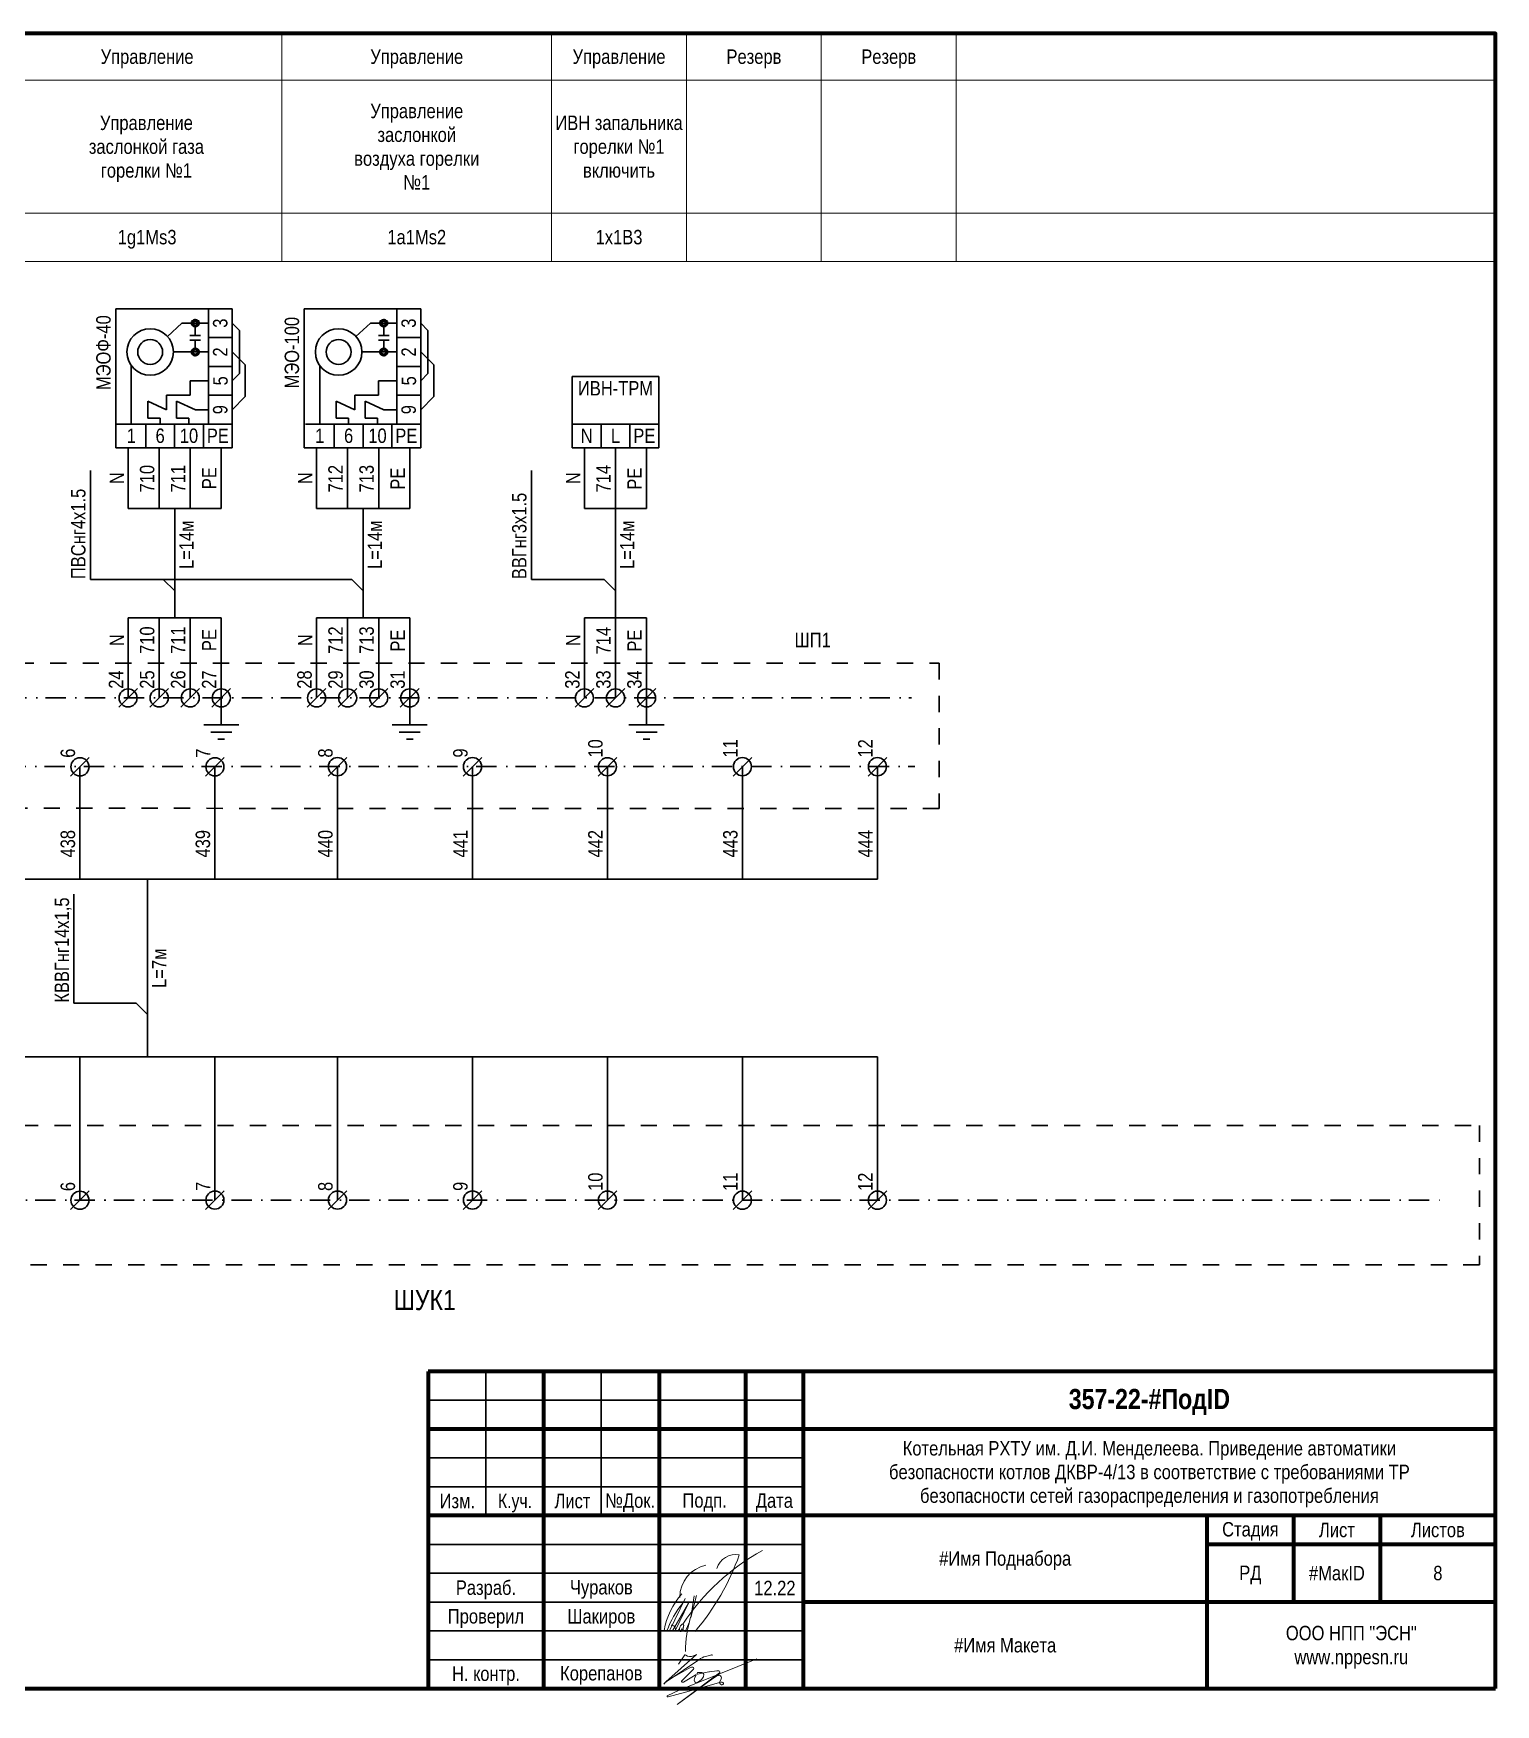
# Model space of a CAD drawing. Header units: millimetres. Extents: x -6000 to 26000, y -6000 to 26000.
# Drawn here: x 161.6 to 415, y -3500.9 to -3211.1 of the extents above; entities that cross this region are included whole.
import ezdxf

# ---------------------------------------------------------------- set-up
doc = ezdxf.new("R2010")
doc.units = ezdxf.units.MM
doc.header["$MEASUREMENT"] = 0
doc.linetypes.add('Штриховая', pattern=[5.644444, 2.822222, -2.822222])
doc.linetypes.add('Штрихпунктирная', pattern=[6.702778, 3.527778, -1.763889, 0, -1.411111])
for name, color, linetype, lineweight in [('0_Ном._пера__1', 7, 'Continuous', 15), ('0_Ном._пера__21', 7, 'Continuous', 30), ('0_Ном._пера__246', 7, 'Continuous', 100), ('2D - Общий_Ном._пера__1', 7, 'Continuous', 15), ('2D - Общий_Ном._пера__21', 7, 'Continuous', 30), ('2D - Общий_Ном._пера__41', 7, 'Continuous', 60), ('Аннотация - Текст_Ном._пера__1', 7, 'Continuous', 15)]:
    doc.layers.add(name, color=color, linetype=linetype, lineweight=lineweight)
doc.layers.add('0_Ном._пера__9', color=7, linetype='Continuous', lineweight=15, true_color=0x3dad99)
doc.styles.add('СГЕНЕРИР_СТИЛЬ_1', font='')
doc.styles.add('СГЕНЕРИР_СТИЛЬ_4', font='')
doc.styles.get('СГЕНЕРИР_СТИЛЬ_1').set_extended_font_data('Arial Narrow')
doc.styles.get('СГЕНЕРИР_СТИЛЬ_4').set_extended_font_data('Arial Narrow', bold=True)

msp = doc.modelspace()

# ---------------------------------------------------------------- linework, layer by layer
at = {"layer": '0_Ном._пера__21', "color": 7, "linetype": 'Continuous', "lineweight": 30}
for p, q in [((415, -3443.14), (230, -3443.14)), ((230, -3443.14), (230, -3498.14)), ((240, -3443.14), (240, -3468.14)), ((250, -3443.14), (250, -3498.14)), ((260, -3443.14), (260, -3468.14)), ((270, -3443.14), (270, -3498.14)), ((285, -3443.14), (285, -3498.14)), ((295, -3443.14), (295, -3498.14)), ((230, -3448.14), (295, -3448.14)), ((415, -3453.14), (230, -3453.14)), ((230, -3458.14), (295, -3458.14)), ((295, -3463.14), (230, -3463.14)), ((415, -3468.14), (230, -3468.14)), ((365, -3498.14), (365, -3468.14)), ((380, -3468.14), (380, -3483.14)), ((395, -3468.14), (395, -3483.14)), ((295, -3473.14), (230, -3473.14)), ((415, -3473.14), (365, -3473.14)), ((295, -3478.14), (230, -3478.14)), ((295, -3483.14), (230, -3483.14)), ((415, -3483.14), (295, -3483.14)), ((295, -3488.14), (230, -3488.14)), ((295, -3493.14), (230, -3493.14))]:
    msp.add_line(p, q, dxfattribs=at)
at = {"layer": '0_Ном._пера__246', "color": 7, "linetype": 'Continuous', "lineweight": 100}
for p, q in [((415, -3443.14), (230, -3443.14)), ((230, -3443.14), (230, -3498.14)), ((250, -3443.14), (250, -3498.14)), ((270, -3443.14), (270, -3498.14)), ((285, -3443.14), (285, -3498.14)), ((295, -3443.14), (295, -3498.14)), ((415, -3453.14), (230, -3453.14)), ((415, -3468.14), (230, -3468.14)), ((365, -3498.14), (365, -3468.14)), ((380, -3468.14), (380, -3483.14)), ((395, -3468.14), (395, -3483.14)), ((415, -3473.14), (365, -3473.14)), ((415, -3483.14), (295, -3483.14))]:
    msp.add_line(p, q, dxfattribs=at)
at = {"layer": '0_Ном._пера__246', "color": 7, "linetype": 'Continuous', "lineweight": 100, "flags": 128}
msp.add_lwpolyline([(415, -3498.14), (415, -3211.14), (20, -3211.14), (20, -3498.14)], close=True, dxfattribs=at)
at = {"layer": '0_Ном._пера__9', "color": 135, "linetype": 'Continuous', "lineweight": 15, "true_color": 0x3dad99}
for p, q in [((274.54, -3482.49), (271.86, -3488.03)), ((275.49, -3485.78), (276.47, -3482.02)), ((275.49, -3485.78), (276.07, -3482.04)), ((272.35, -3488.13), (275.1, -3483.34)), ((275.1, -3483.34), (272.84, -3488.03)), ((273.33, -3488.13), (273.51, -3487.81)), ((274.27, -3487.2), (274.13, -3488.24)), ((274.53, -3488.29), (275.27, -3486.55))]:
    msp.add_line(p, q, dxfattribs=at)
at = {"layer": '0_Ном._пера__9', "color": 135, "linetype": 'Continuous', "lineweight": 15, "true_color": 0x3dad99, "flags": 128}
for points in [[(273.37, -3493.9), (274.48, -3492.27, -0.414214), (274.51, -3492.26), (274.64, -3492.35, 0.267949), (275.98, -3492.45), (276.48, -3492.21, -0.775573), (276.51, -3492.24), (271.17, -3496.99), (270.81, -3497.34), (270.95, -3497.19, 0.030067), (271.39, -3496.82), (276.91, -3493.13, -0.091908), (278.11, -3492.55), (279.12, -3492.28, -0.933541), (279.19, -3492.4)], [(271.87, -3496.51), (275.11, -3494.67, -0.08719), (275.64, -3494.44), (275.75, -3494.41, -0.702393), (275.98, -3494.75), (273.94, -3496.78, 0.136086), (273.9, -3496.88, 0.443716), (274.02, -3497.02), (274.18, -3497.02, 0.161222), (274.25, -3497), (276.29, -3495.8, -0.026522), (276.38, -3495.73, -0.768791), (276.46, -3495.81), (276.23, -3496.24, 0.105043), (276.11, -3496.66, 0.43472), (276.54, -3497.12, 0.16132), (276.66, -3497.08), (277.28, -3496.62, 0.102211), (277.56, -3496.3), (277.58, -3496.26, -0.023478), (277.62, -3496.2, 0.197304), (277.75, -3495.65, 0.161257), (277.69, -3495.54, 0.094433), (277.46, -3495.38), (277.44, -3495.37, 0.083774), (277.2, -3495.32, 0.05387), (276.8, -3495.34, 0.985858), (276.69, -3495.66), (278.65, -3495.22, -0.027151), (278.73, -3495.21), (280.02, -3495.06, -0.046388), (280.15, -3495.06), (280.38, -3495.08, -0.65616), (280.5, -3495.43), (273.14, -3500.91), (279.32, -3496.41), (280.16, -3495.85), (280.27, -3495.84, -0.038414), (280.38, -3495.83), (280.48, -3495.83), (280.5, -3495.83, -0.402341), (280.8, -3496.44, 0.020676), (280.78, -3496.5), (280.55, -3496.88, 0.467701), (280.83, -3497.48, 0.131652), (281.07, -3497.4, 0.726247), (280.97, -3497.02), (280.88, -3497.01, 0.115506), (280.74, -3497.02), (274.6, -3498.74), (271.6, -3499.56), (271.48, -3499.56, -0.747293), (271.44, -3499.4), (273.5, -3498.42), (286.93, -3492.95)]]:
    msp.add_lwpolyline(points, format="xyb", dxfattribs=at)
at = {"layer": '0_Ном._пера__9', "color": 135, "linetype": 'Continuous', "lineweight": 15, "true_color": 0x3dad99}
for centre, radius, start, end in [((306.41, -3507.97), 38.51, 118.6981, 146.8966), ((279.27, -3482.28), 5.66, 101.6434, 180.3746), ((243.78, -3460.64), 42.61, 319.6537, 340.3805), ((283.34, -3478.42), 3.52, 80.6082, 161.7985), ((283.79, -3490.38), 13.12, 138.6736, 169.7126), ((286.05, -3493.38), 15.59, 139.9163, 160.3208), ((296.11, -3492.02), 21.55, 163.167, 179.0964), ((272.19, -3487.83), 0.668, 353.3227, 96.6773), ((273.35, -3487.53), 0.661, 268.7016, 341.1724)]:
    msp.add_arc(centre, radius, start, end, dxfattribs=at)
msp.add_ellipse((273.9, -3487.6), major_axis=(0.248, 0.662), ratio=0.421875, dxfattribs=at)
at = {"layer": '2D - Общий_Ном._пера__1', "color": 7, "linetype": 'Continuous', "lineweight": 15}
for p, q in [((204.64, -3211.14), (204.64, -3250.68)), ((204.64, -3211.14), (204.64, -3250.68)), ((251.39, -3211.14), (251.39, -3250.68)), ((274.76, -3211.14), (274.76, -3250.68)), ((298.13, -3211.14), (298.13, -3250.68)), ((321.51, -3211.14), (321.51, -3250.68)), ((20, -3219.26), (415, -3219.26)), ((20, -3242.32), (415, -3242.32)), ((20, -3250.68), (415, -3250.68))]:
    msp.add_line(p, q, dxfattribs=at)
at = {"layer": '2D - Общий_Ном._пера__21', "color": 7, "linetype": 'Continuous', "lineweight": 30}
for p, q in [((196.03, -3258.88), (175.83, -3258.88)), ((175.83, -3258.88), (175.83, -3282.99)), ((191.92, -3278.88), (191.92, -3258.88)), ((196.03, -3282.99), (196.03, -3258.88)), ((228.7, -3258.88), (208.49, -3258.88)), ((208.49, -3258.88), (208.49, -3282.99)), ((224.58, -3278.88), (224.58, -3258.88)), ((228.7, -3282.99), (228.7, -3258.88)), ((187.31, -3261.38), (184.78, -3263.67)), ((191.92, -3261.38), (187.31, -3261.38)), ((189.61, -3263.52), (189.61, -3262.01)), ((196.03, -3261.38), (197.28, -3262.63)), ((197.28, -3270.13), (197.28, -3262.63)), ((219.97, -3261.38), (217.45, -3263.67)), ((224.58, -3261.38), (219.97, -3261.38)), ((222.28, -3263.52), (222.28, -3262.01)), ((228.7, -3261.38), (229.95, -3262.63)), ((229.95, -3270.13), (229.95, -3262.63)), ((188.69, -3263.52), (190.53, -3263.52)), ((188.69, -3264.34), (190.53, -3264.34)), ((189.61, -3265.85), (189.61, -3264.34)), ((191.92, -3263.88), (196.03, -3263.88)), ((221.36, -3263.52), (223.2, -3263.52)), ((221.36, -3264.34), (223.2, -3264.34)), ((222.28, -3265.85), (222.28, -3264.34)), ((224.58, -3263.88), (228.7, -3263.88)), ((191.92, -3266.38), (185.83, -3266.38)), ((196.03, -3266.38), (198.29, -3268.63)), ((224.58, -3266.38), (218.49, -3266.38)), ((228.7, -3266.38), (230.95, -3268.63)), ((178.53, -3278.88), (178.53, -3268.75)), ((188.71, -3273.84), (188.71, -3271.38)), ((188.71, -3271.38), (191.92, -3271.38)), ((191.92, -3268.88), (196.03, -3268.88)), ((196.03, -3271.38), (197.28, -3270.13)), ((198.29, -3274.12), (198.29, -3268.63)), ((211.2, -3278.88), (211.2, -3268.75)), ((221.37, -3273.84), (221.37, -3271.38)), ((221.37, -3271.38), (224.58, -3271.38)), ((224.58, -3268.88), (228.7, -3268.88)), ((228.7, -3271.38), (229.95, -3270.13)), ((230.95, -3274.12), (230.95, -3268.63)), ((254.96, -3270.64), (269.96, -3270.64)), ((254.96, -3282.99), (254.96, -3270.64)), ((269.96, -3270.64), (269.96, -3282.99)), ((184.63, -3276.38), (184.63, -3273.84)), ((184.63, -3273.84), (188.71, -3273.84)), ((191.92, -3273.88), (196.03, -3273.88)), ((196.03, -3276.38), (198.29, -3274.12)), ((217.29, -3276.38), (217.29, -3273.84)), ((217.29, -3273.84), (221.37, -3273.84)), ((224.58, -3273.88), (228.7, -3273.88)), ((228.7, -3276.38), (230.95, -3274.12)), ((181.38, -3277.86), (181.38, -3274.89)), ((184.63, -3276.38), (181.38, -3274.89)), ((186.38, -3277.86), (186.38, -3274.89)), ((189.63, -3276.38), (186.38, -3274.89)), ((191.92, -3276.38), (189.63, -3276.38)), ((214.04, -3277.86), (214.04, -3274.89)), ((217.29, -3276.38), (214.04, -3274.89)), ((219.04, -3277.86), (219.04, -3274.89)), ((222.29, -3276.38), (219.04, -3274.89)), ((224.58, -3276.38), (222.29, -3276.38)), ((176.03, -3278.88), (196.03, -3278.88)), ((181.03, -3278.88), (181.03, -3282.99)), ((183.53, -3277.86), (181.38, -3277.86)), ((183.53, -3278.88), (183.53, -3277.86)), ((186.03, -3278.88), (186.03, -3282.99)), ((188.53, -3277.86), (186.38, -3277.86)), ((188.53, -3278.88), (188.53, -3277.86)), ((191.03, -3278.88), (191.03, -3282.99)), ((208.7, -3278.88), (228.7, -3278.88)), ((213.7, -3278.88), (213.7, -3282.99)), ((216.2, -3277.86), (214.04, -3277.86)), ((216.2, -3278.88), (216.2, -3277.86)), ((218.7, -3278.88), (218.7, -3282.99)), ((221.2, -3277.86), (219.04, -3277.86)), ((221.2, -3278.88), (221.2, -3277.86)), ((223.7, -3278.88), (223.7, -3282.99)), ((254.96, -3278.88), (269.96, -3278.88)), ((259.96, -3282.99), (259.96, -3278.88)), ((264.96, -3282.99), (264.96, -3278.88)), ((175.83, -3282.99), (196.03, -3282.99)), ((177.98, -3293.53), (177.98, -3282.99)), ((183.36, -3293.53), (183.36, -3282.99)), ((188.75, -3293.53), (188.75, -3282.99)), ((194.13, -3293.53), (194.13, -3282.99)), ((208.49, -3282.99), (228.7, -3282.99)), ((210.64, -3293.53), (210.64, -3282.99)), ((216.03, -3293.53), (216.03, -3282.99)), ((221.41, -3293.53), (221.41, -3282.99)), ((226.79, -3293.53), (226.79, -3282.99)), ((269.96, -3282.99), (254.96, -3282.99)), ((257.07, -3293.53), (257.07, -3282.99)), ((262.46, -3293.53), (262.46, -3282.99)), ((267.84, -3293.53), (267.84, -3282.99)), ((171.47, -3286.91), (171.47, -3305.85)), ((247.87, -3286.91), (247.87, -3305.85)), ((177.98, -3293.53), (194.13, -3293.53)), ((186.05, -3293.53), (186.05, -3312.5)), ((210.64, -3293.53), (226.79, -3293.53)), ((218.72, -3293.53), (218.72, -3312.5)), ((257.07, -3293.53), (267.84, -3293.53)), ((262.46, -3293.53), (262.46, -3312.5)), ((171.47, -3305.85), (216.74, -3305.85)), ((186.05, -3307.82), (184.08, -3305.85)), ((218.72, -3307.82), (216.74, -3305.85)), ((247.87, -3305.85), (260.48, -3305.85)), ((262.46, -3307.82), (260.48, -3305.85)), ((177.98, -3326.36), (177.98, -3312.5)), ((177.98, -3312.5), (194.13, -3312.5)), ((183.36, -3326.36), (183.36, -3312.5)), ((188.75, -3326.36), (188.75, -3312.5)), ((194.13, -3326.36), (194.13, -3312.5)), ((210.64, -3326.36), (210.64, -3312.5)), ((210.64, -3312.5), (226.79, -3312.5)), ((216.03, -3326.36), (216.03, -3312.5)), ((221.41, -3326.36), (221.41, -3312.5)), ((226.79, -3326.36), (226.79, -3312.5)), ((257.07, -3326.36), (257.07, -3312.5)), ((257.07, -3312.5), (267.84, -3312.5)), ((262.46, -3326.36), (262.46, -3312.5)), ((267.84, -3326.36), (267.84, -3312.5)), ((176.35, -3327.98), (179.59, -3324.75)), ((181.74, -3327.98), (184.97, -3324.75)), ((187.12, -3327.98), (190.35, -3324.75)), ((192.5, -3327.98), (195.74, -3324.75)), ((194.13, -3326.36), (194.13, -3331.05)), ((209.02, -3327.98), (212.25, -3324.75)), ((214.4, -3327.98), (217.63, -3324.75)), ((219.78, -3327.98), (223.02, -3324.75)), ((225.16, -3327.98), (228.4, -3324.75)), ((226.79, -3326.36), (226.79, -3331.05)), ((255.45, -3327.98), (258.68, -3324.75)), ((260.83, -3327.98), (264.06, -3324.75)), ((266.21, -3327.98), (269.45, -3324.75)), ((267.84, -3326.36), (267.84, -3331.05)), ((191.08, -3331.05), (197.18, -3331.05)), ((192.31, -3332.28), (195.94, -3332.28)), ((223.74, -3331.05), (229.84, -3331.05)), ((224.97, -3332.28), (228.61, -3332.28)), ((264.79, -3331.05), (270.89, -3331.05)), ((266.02, -3332.28), (269.66, -3332.28)), ((193.54, -3333.51), (194.71, -3333.51)), ((226.21, -3333.51), (227.38, -3333.51)), ((267.25, -3333.51), (268.42, -3333.51)), ((168, -3339.94), (171.24, -3336.7)), ((191.4, -3339.94), (194.63, -3336.7)), ((212.64, -3339.91), (215.88, -3336.67)), ((236.04, -3339.91), (239.27, -3336.67)), ((259.44, -3339.92), (262.67, -3336.69)), ((282.83, -3339.91), (286.07, -3336.67)), ((306.23, -3339.91), (309.47, -3336.67)), ((169.63, -3357.79), (169.63, -3338.31)), ((193.02, -3357.79), (193.02, -3338.31)), ((214.27, -3357.79), (214.27, -3338.28)), ((237.67, -3357.79), (237.67, -3338.28)), ((261.06, -3357.79), (261.06, -3338.3)), ((284.46, -3357.79), (284.46, -3338.28)), ((307.86, -3357.79), (307.86, -3338.3)), ((52.64, -3357.79), (307.86, -3357.79)), ((181.33, -3357.79), (181.33, -3388.6)), ((168.59, -3360.36), (168.59, -3379.29)), ((168.59, -3379.29), (179.35, -3379.29)), ((181.33, -3381.27), (179.35, -3379.29)), ((52.64, -3388.6), (307.86, -3388.6)), ((169.63, -3413.46), (169.63, -3388.6)), ((193.02, -3413.43), (193.02, -3388.6)), ((214.27, -3413.43), (214.27, -3388.6)), ((237.67, -3413.42), (237.67, -3388.6)), ((261.06, -3413.43), (261.06, -3388.6)), ((284.46, -3413.45), (284.46, -3388.6)), ((307.86, -3413.45), (307.86, -3388.6)), ((168, -3415.09), (171.24, -3411.85)), ((191.4, -3415.06), (194.63, -3411.83)), ((212.64, -3415.06), (215.88, -3411.83)), ((236.04, -3415.05), (239.27, -3411.81)), ((259.44, -3415.06), (262.67, -3411.83)), ((282.83, -3415.08), (286.07, -3411.84)), ((306.23, -3415.08), (309.47, -3411.84))]:
    msp.add_line(p, q, dxfattribs=at)
at = {"layer": '2D - Общий_Ном._пера__21', "color": 7, "linetype": 'Штриховая', "lineweight": 30}
for p, q in [((34.64, -3320.34), (318.57, -3320.34)), ((318.57, -3320.34), (318.57, -3345.51)), ((318.57, -3345.51), (34.58, -3345.5)), ((24.11, -3400.5), (412.23, -3400.5)), ((412.23, -3400.5), (412.23, -3424.64)), ((412.23, -3424.64), (24.11, -3424.64))]:
    msp.add_line(p, q, dxfattribs=at)
at = {"layer": '2D - Общий_Ном._пера__21', "color": 7, "linetype": 'Штрихпунктирная', "lineweight": 30}
for p, q in [((41.2, -3326.36), (313.76, -3326.36)), ((41.05, -3338.28), (314.32, -3338.28)), ((46.23, -3413.43), (406.5, -3413.43))]:
    msp.add_line(p, q, dxfattribs=at)
at = {"layer": '2D - Общий_Ном._пера__21', "color": 7, "linetype": 'Continuous', "lineweight": 30}
for centre, radius in [((181.8, -3266.38), 4.03), ((214.46, -3266.38), 4.03), ((181.8, -3266.38), 2.16), ((214.46, -3266.38), 2.16), ((177.98, -3326.36), 1.57), ((183.36, -3326.36), 1.57), ((188.75, -3326.36), 1.57), ((194.13, -3326.36), 1.57), ((210.64, -3326.36), 1.57), ((216.03, -3326.36), 1.57), ((221.41, -3326.36), 1.57), ((226.79, -3326.36), 1.57), ((257.07, -3326.36), 1.57), ((262.46, -3326.36), 1.57), ((267.84, -3326.36), 1.57), ((169.63, -3338.31), 1.57), ((193.02, -3338.31), 1.57), ((214.27, -3338.28), 1.57), ((237.67, -3338.28), 1.57), ((261.06, -3338.3), 1.57), ((284.46, -3338.28), 1.57), ((307.86, -3338.28), 1.57), ((169.63, -3413.46), 1.57), ((193.02, -3413.43), 1.57), ((214.27, -3413.43), 1.57), ((237.67, -3413.42), 1.57), ((261.06, -3413.43), 1.57), ((284.46, -3413.45), 1.57), ((307.86, -3413.45), 1.57)]:
    msp.add_circle(centre, radius, dxfattribs=at)
at = {"layer": '2D - Общий_Ном._пера__41', "color": 7, "linetype": 'Continuous', "lineweight": 60}
for centre in [(189.61, -3261.38), (222.28, -3261.38), (189.61, -3266.38), (222.28, -3266.38)]:
    msp.add_circle(centre, 0.523, dxfattribs=at)

# ---------------------------------------------------------------- texts
at = {"layer": '0_Ном._пера__1', "color": 7, "linetype": 'Continuous', "lineweight": 15, "attachment_point": 5}
for s, insert, char_height, style in [('\\A1;{\\pqc;\\fArial Narrow|b1|i0|c204|p34;357-22\\fArial Narrow|b1|i0|c204|p34;-\\fArial Narrow|b1|i0|c204|p34;#ПодID}', (355, -3448.43), 3.5, 'СГЕНЕРИР_СТИЛЬ_4'), ('\\A1;{\\pqc;\\fArial Narrow|b0|i0|c204|p34;Изм.}', (235.04, -3465.63), 2.5, 'СГЕНЕРИР_СТИЛЬ_1'), ('\\A1;{\\W0.950000x;\\pqc;\\fArial Narrow|b0|i0|c204|p34;К.уч.}', (245.04, -3465.97), 2.5, 'СГЕНЕРИР_СТИЛЬ_1'), ('\\A1;{\\pqc;\\fArial Narrow|b0|i0|c204|p34;Лист}', (255, -3465.63), 2.5, 'СГЕНЕРИР_СТИЛЬ_1'), ('\\A1;{\\pqc;\\fArial Narrow|b0|i0|c204|p34;№Док.}', (265, -3465.9), 2.5, 'СГЕНЕРИР_СТИЛЬ_1'), ('\\A1;{\\pqc;\\fArial Narrow|b0|i0|c204|p34; Подп.}', (277.5, -3465.87), 2.5, 'СГЕНЕРИР_СТИЛЬ_1'), ('\\A1;{\\pqc;\\fArial Narrow|b0|i0|c204|p34;Дата}', (290, -3465.9), 2.5, 'СГЕНЕРИР_СТИЛЬ_1'), ('\\A1;{\\pqc;\\fArial Narrow|b0|i0|c204|p34;Стадия}', (372.5, -3470.87), 2.5, 'СГЕНЕРИР_СТИЛЬ_1'), ('\\A1;{\\pqc;\\fArial Narrow|b0|i0|c204|p34;Лист}', (387.5, -3470.65), 2.5, 'СГЕНЕРИР_СТИЛЬ_1'), ('\\A1;{\\pqc;\\fArial Narrow|b0|i0|c204|p34;Листов}', (405, -3470.65), 2.5, 'СГЕНЕРИР_СТИЛЬ_1'), ('\\A1;{\\pqc;\\fArial Narrow|b0|i0|c204|p34;#Имя Поднабора}', (330, -3475.95), 2.5, 'СГЕНЕРИР_СТИЛЬ_1'), ('\\A1;{\\pqc;\\fArial Narrow|b0|i0|c204|p34;РД}', (372.5, -3478.42), 2.5, 'СГЕНЕРИР_СТИЛЬ_1'), ('\\A1;{\\pqc;\\fArial Narrow|b0|i0|c204|p34;#МакID}', (387.5, -3478.13), 2.5, 'СГЕНЕРИР_СТИЛЬ_1'), ('\\A1;{\\pqc;\\fArial Narrow|b0|i0|c204|p34;#Имя Макета}', (330, -3490.63), 2.5, 'СГЕНЕРИР_СТИЛЬ_1')]:
    msp.add_mtext(s, dxfattribs=dict(at, insert=insert, char_height=char_height, style=style))
at = {"layer": '0_Ном._пера__1', "color": 7, "linetype": 'Continuous', "lineweight": 15, "insert": (355, -3460.95), "char_height": 2.5, "width": 102.1134, "attachment_point": 5, "line_spacing_factor": 0.984993, "style": 'СГЕНЕРИР_СТИЛЬ_1'}
msp.add_mtext('\\A1;{\\pqc;\\fArial Narrow|b0|i0|c204|p34;Котельная РХТУ им. Д.И. Менделеева. Приведение автоматики безопасности котлов ДКВР-4/13 в соответствие с требованиями ТР безопасности сетей газораспределения и газопотребления}', dxfattribs=at)
at = {"layer": '0_Ном._пера__1', "color": 7, "linetype": 'Continuous', "lineweight": 15, "insert": (390, -3490.96), "char_height": 2.5, "attachment_point": 5, "line_spacing_factor": 0.996855, "style": 'СГЕНЕРИР_СТИЛЬ_1'}
msp.add_mtext('\\A1;{\\pqc;\\fArial Narrow|b0|i0|c204|p34;ООО НПП "ЭСН"\\P\\pqc;\\fArial Narrow|b0|i0|c204|p34;www.nppesn.ru}', dxfattribs=at)
at = {"layer": 'Аннотация - Текст_Ном._пера__1', "color": 7, "linetype": 'Continuous', "lineweight": 15, "attachment_point": 2, "style": 'СГЕНЕРИР_СТИЛЬ_1'}
for s, insert, char_height in [('\\A1;{\\pqc;\\fArial Narrow|b0|i0|c204|p34;Управление}', (181.27, -3213.92), 2.5), ('\\A1;{\\pqc;\\fArial Narrow|b0|i0|c204|p34;Управление}', (228.01, -3213.92), 2.5), ('\\A1;{\\pqc;\\fArial Narrow|b0|i0|c204|p34;Управление}', (263.07, -3213.92), 2.5), ('\\A1;{\\pqc;\\fArial Narrow|b0|i0|c204|p34;Резерв}', (286.45, -3213.92), 2.5), ('\\A1;{\\pqc;\\fArial Narrow|b0|i0|c204|p34;Резерв}', (309.82, -3213.92), 2.5), ('\\A1;{\\pqc;\\fArial Narrow|b0|i0|c204|p34;1g1Ms3}', (181.27, -3245.21), 2.5), ('\\A1;{\\pqc;\\fArial Narrow|b0|i0|c204|p34;1a1Ms2}', (228.01, -3245.21), 2.5), ('\\A1;{\\pqc;\\fArial Narrow|b0|i0|c204|p34;1x1B3}', (263.07, -3245.21), 2.5), ('\\A1;{\\pqc;\\fArial Narrow|b0|i0|c204|p34;ИВН-ТРМ}', (262.46, -3271.42), 2.5), ('\\A1;{\\pqc;\\fArial Narrow|b0|i0|c204|p34;1}', (178.53, -3279.65), 2.5), ('\\A1;{\\pqc;\\fArial Narrow|b0|i0|c204|p34;6}', (183.53, -3279.65), 2.5), ('\\A1;{\\pqc;\\fArial Narrow|b0|i0|c204|p34;10}', (188.53, -3279.65), 2.5), ('\\A1;{\\pqc;\\fArial Narrow|b0|i0|c204|p34;PE}', (193.53, -3279.66), 2.5), ('\\A1;{\\pqc;\\fArial Narrow|b0|i0|c204|p34;1}', (211.2, -3279.65), 2.5), ('\\A1;{\\pqc;\\fArial Narrow|b0|i0|c204|p34;6}', (216.2, -3279.65), 2.5), ('\\A1;{\\pqc;\\fArial Narrow|b0|i0|c204|p34;10}', (221.2, -3279.65), 2.5), ('\\A1;{\\pqc;\\fArial Narrow|b0|i0|c204|p34;PE}', (226.2, -3279.66), 2.5), ('\\A1;{\\pqc;\\fArial Narrow|b0|i0|c204|p34;N}', (257.46, -3279.66), 2.5), ('\\A1;{\\pqc;\\fArial Narrow|b0|i0|c204|p34;L}', (262.46, -3279.66), 2.5), ('\\A1;{\\pqc;\\fArial Narrow|b0|i0|c204|p34;PE}', (267.46, -3279.66), 2.5), ('\\A1;{\\pqc;\\fArial Narrow|b0|i0|c204|p34;ШП1}', (296.63, -3315.07), 2.5), ('\\A1;{\\pqc;\\fArial Narrow|b0|i0|c204|p34;ШУК1}', (229.39, -3429.01), 3.5), ('\\A1;{\\pqc;\\fArial Narrow|b0|i0|c204|p34;8}', (405, -3476.85), 2.5), ('\\A1;{\\pqc;\\fArial Narrow|b0|i0|c204|p34;Разраб.}', (240, -3479.38), 2.5), ('\\A1;{\\pqc;\\fArial Narrow|b0|i0|c204|p34;Чураков}', (260, -3479.31), 2.5), ('\\A1;{\\pqc;\\fArial Narrow|b0|i0|c204|p34;12.22}', (290.08, -3479.44), 2.5), ('\\A1;{\\pqc;\\fArial Narrow|b0|i0|c204|p34;Проверил}', (240, -3484.35), 2.5), ('\\A1;{\\pqc;\\fArial Narrow|b0|i0|c204|p34;Шакиров}', (260, -3484.35), 2.5), ('\\A1;{\\pqc;\\fArial Narrow|b0|i0|c204|p34;Н. контр.}', (240, -3494.3), 2.5), ('\\A1;{\\pqc;\\fArial Narrow|b0|i0|c204|p34;Корепанов}', (260, -3494.22), 2.5)]:
    msp.add_mtext(s, dxfattribs=dict(at, insert=insert, char_height=char_height))
at = {"layer": 'Аннотация - Текст_Ном._пера__1', "color": 7, "linetype": 'Continuous', "lineweight": 15, "char_height": 2.5, "width": 23.3734, "attachment_point": 2, "style": 'СГЕНЕРИР_СТИЛЬ_1'}
for s, insert, line_spacing_factor in [('\\A1;{\\pqc;\\fArial Narrow|b0|i0|c204|p34;Управление з\\fArial Narrow|b0|i0|c204|p34;аслонк\\fArial Narrow|b0|i0|c204|p34;ой\\fArial Narrow|b0|i0|c204|p34; воздуха горелки №1}', (228.01, -3223.34), 0.989585), ('\\A1;{\\pqc;\\fArial Narrow|b0|i0|c204|p34;Управление з\\fArial Narrow|b0|i0|c204|p34;аслонк\\fArial Narrow|b0|i0|c204|p34;ой\\fArial Narrow|b0|i0|c204|p34; газа горелки №1}', (181.15, -3225.39), 0.991143), ('\\A1;{\\pqc;\\fArial Narrow|b0|i0|c204|p34;ИВН запальника горелки №1 включить}', (263.07, -3225.39), 0.990239)]:
    msp.add_mtext(s, dxfattribs=dict(at, insert=insert, line_spacing_factor=line_spacing_factor))
at = {"layer": 'Аннотация - Текст_Ном._пера__1', "color": 7, "linetype": 'Continuous', "lineweight": 15, "char_height": 2.5, "attachment_point": 2, "rotation": 90, "style": 'СГЕНЕРИР_СТИЛЬ_1'}
for s, insert in [('\\A1;{\\pqc;\\fArial Narrow|b0|i0|c204|p34;МЭО\\fArial Narrow|b0|i0|c204|p34;Ф\\fArial Narrow|b0|i0|c204|p34;-40}', (172.45, -3266.5)), ('\\A1;{\\pqc;\\fArial Narrow|b0|i0|c204|p34;3}', (192.69, -3261.38)), ('\\A1;{\\pqc;\\fArial Narrow|b0|i0|c204|p34;МЭО-\\fArial Narrow|b0|i0|c204|p34;10\\fArial Narrow|b0|i0|c204|p34;0}', (205.11, -3266.5)), ('\\A1;{\\pqc;\\fArial Narrow|b0|i0|c204|p34;3}', (225.35, -3261.38)), ('\\A1;{\\pqc;\\fArial Narrow|b0|i0|c204|p34;2}', (192.69, -3266.38)), ('\\A1;{\\pqc;\\fArial Narrow|b0|i0|c204|p34;2}', (225.35, -3266.38)), ('\\A1;{\\pqc;\\fArial Narrow|b0|i0|c204|p34;5}', (192.73, -3271.38)), ('\\A1;{\\pqc;\\fArial Narrow|b0|i0|c204|p34;5}', (225.39, -3271.38)), ('\\A1;{\\pqc;\\fArial Narrow|b0|i0|c204|p34;9}', (192.69, -3276.38)), ('\\A1;{\\pqc;\\fArial Narrow|b0|i0|c204|p34;9}', (225.35, -3276.38)), ('\\A1;{\\pqc;\\fArial Narrow|b0|i0|c204|p34;N}', (174.77, -3288.26)), ('\\A1;{\\pqc;\\fArial Narrow|b0|i0|c204|p34;71\\fArial Narrow|b0|i0|c204|p34;0}', (180.02, -3288.35)), ('\\A1;{\\pqc;\\fArial Narrow|b0|i0|c204|p34;7\\fArial Narrow|b0|i0|c204|p34;11}', (185.4, -3288.35)), ('\\A1;{\\pqc;\\fArial Narrow|b0|i0|c204|p34;PE}', (190.79, -3288.26)), ('\\A1;{\\pqc;\\fArial Narrow|b0|i0|c204|p34;N}', (207.43, -3288.26)), ('\\A1;{\\pqc;\\fArial Narrow|b0|i0|c204|p34;71\\fArial Narrow|b0|i0|c204|p34;2}', (212.68, -3288.35)), ('\\A1;{\\pqc;\\fArial Narrow|b0|i0|c204|p34;7\\fArial Narrow|b0|i0|c204|p34;13}', (218.06, -3288.35)), ('\\A1;{\\pqc;\\fArial Narrow|b0|i0|c204|p34;PE}', (223.45, -3288.35)), ('\\A1;{\\pqc;\\fArial Narrow|b0|i0|c204|p34;N}', (253.86, -3288.26)), ('\\A1;{\\pqc;\\fArial Narrow|b0|i0|c204|p34;71\\fArial Narrow|b0|i0|c204|p34;4}', (259.11, -3288.35)), ('\\A1;{\\pqc;\\fArial Narrow|b0|i0|c204|p34;PE}', (264.5, -3288.35)), ('\\A1;{\\pqc;\\fArial Narrow|b0|i0|c204|p34;ПВС\\fArial Narrow|b0|i0|c204|p34;нг4х1.5}', (168.09, -3297.93)), ('\\A1;{\\pqc;\\fArial Narrow|b0|i0|c204|p34;ВВГнг\\fArial Narrow|b0|i0|c204|p34;3\\fArial Narrow|b0|i0|c204|p34;х1.5}', (244.53, -3298.28)), ('\\A1;{\\pqc;\\fArial Narrow|b0|i0|c204|p34;L=1\\fArial Narrow|b0|i0|c204|p34;4\\fArial Narrow|b0|i0|c204|p34;м}', (186.83, -3299.79)), ('\\A1;{\\pqc;\\fArial Narrow|b0|i0|c204|p34;L=1\\fArial Narrow|b0|i0|c204|p34;4\\fArial Narrow|b0|i0|c204|p34;м}', (219.49, -3299.79)), ('\\A1;{\\pqc;\\fArial Narrow|b0|i0|c204|p34;L=1\\fArial Narrow|b0|i0|c204|p34;4\\fArial Narrow|b0|i0|c204|p34;м}', (263.23, -3299.79)), ('\\A1;{\\pqc;\\fArial Narrow|b0|i0|c204|p34;71\\fArial Narrow|b0|i0|c204|p34;0}', (180.02, -3316.35)), ('\\A1;{\\pqc;\\fArial Narrow|b0|i0|c204|p34;7\\fArial Narrow|b0|i0|c204|p34;11}', (185.4, -3316.35)), ('\\A1;{\\pqc;\\fArial Narrow|b0|i0|c204|p34;PE}', (190.79, -3316.33)), ('\\A1;{\\pqc;\\fArial Narrow|b0|i0|c204|p34;71\\fArial Narrow|b0|i0|c204|p34;2}', (212.68, -3316.35)), ('\\A1;{\\pqc;\\fArial Narrow|b0|i0|c204|p34;7\\fArial Narrow|b0|i0|c204|p34;13}', (218.06, -3316.35)), ('\\A1;{\\pqc;\\fArial Narrow|b0|i0|c204|p34;PE}', (223.45, -3316.42)), ('\\A1;{\\pqc;\\fArial Narrow|b0|i0|c204|p34;71\\fArial Narrow|b0|i0|c204|p34;4}', (259.11, -3316.43)), ('\\A1;{\\pqc;\\fArial Narrow|b0|i0|c204|p34;PE}', (264.5, -3316.42)), ('\\A1;{\\pqc;\\fArial Narrow|b0|i0|c204|p34;N}', (174.77, -3316.35)), ('\\A1;{\\pqc;\\fArial Narrow|b0|i0|c204|p34;N}', (207.43, -3316.35)), ('\\A1;{\\pqc;\\fArial Narrow|b0|i0|c204|p34;N}', (253.86, -3316.35)), ('\\A1;{\\pqc;\\fArial Narrow|b0|i0|c204|p34;24}', (174.63, -3323.18)), ('\\A1;{\\pqc;\\fArial Narrow|b0|i0|c204|p34;25}', (180.02, -3323.18)), ('\\A1;{\\pqc;\\fArial Narrow|b0|i0|c204|p34;26}', (185.4, -3323.18)), ('\\A1;{\\pqc;\\fArial Narrow|b0|i0|c204|p34;27}', (190.78, -3323.18)), ('\\A1;{\\pqc;\\fArial Narrow|b0|i0|c204|p34;28}', (207.3, -3323.18)), ('\\A1;{\\pqc;\\fArial Narrow|b0|i0|c204|p34;29}', (212.68, -3323.18)), ('\\A1;{\\pqc;\\fArial Narrow|b0|i0|c204|p34;30}', (218.06, -3323.18)), ('\\A1;{\\pqc;\\fArial Narrow|b0|i0|c204|p34;31}', (223.44, -3323.18)), ('\\A1;{\\pqc;\\fArial Narrow|b0|i0|c204|p34;32}', (253.73, -3323.18)), ('\\A1;{\\pqc;\\fArial Narrow|b0|i0|c204|p34;33}', (259.11, -3323.18)), ('\\A1;{\\pqc;\\fArial Narrow|b0|i0|c204|p34;34}', (264.49, -3323.18)), ('\\A1;{\\pqc;\\fArial Narrow|b0|i0|c204|p34;10}', (257.72, -3335.12)), ('\\A1;{\\pqc;\\fArial Narrow|b0|i0|c204|p34;1\\fArial Narrow|b0|i0|c204|p34;1}', (281.11, -3335.11)), ('\\A1;{\\pqc;\\fArial Narrow|b0|i0|c204|p34;1\\fArial Narrow|b0|i0|c204|p34;2}', (304.51, -3335.11)), ('\\A1;{\\pqc;\\fArial Narrow|b0|i0|c204|p34;6}', (166.28, -3335.94)), ('\\A1;{\\pqc;\\fArial Narrow|b0|i0|c204|p34;7}', (189.72, -3335.94)), ('\\A1;{\\pqc;\\fArial Narrow|b0|i0|c204|p34;8}', (210.92, -3335.91)), ('\\A1;{\\pqc;\\fArial Narrow|b0|i0|c204|p34;9}', (234.32, -3335.91)), ('\\A1;{\\pqc;\\fArial Narrow|b0|i0|c204|p34;4\\fArial Narrow|b0|i0|c204|p34;38}', (166.28, -3351.65)), ('\\A1;{\\pqc;\\fArial Narrow|b0|i0|c204|p34;4\\fArial Narrow|b0|i0|c204|p34;39}', (189.68, -3351.65)), ('\\A1;{\\pqc;\\fArial Narrow|b0|i0|c204|p34;4\\fArial Narrow|b0|i0|c204|p34;40}', (210.92, -3351.65)), ('\\A1;{\\pqc;\\fArial Narrow|b0|i0|c204|p34;4\\fArial Narrow|b0|i0|c204|p34;41}', (234.32, -3351.65)), ('\\A1;{\\pqc;\\fArial Narrow|b0|i0|c204|p34;4\\fArial Narrow|b0|i0|c204|p34;42}', (257.72, -3351.65)), ('\\A1;{\\pqc;\\fArial Narrow|b0|i0|c204|p34;44\\fArial Narrow|b0|i0|c204|p34;3}', (281.11, -3351.65)), ('\\A1;{\\pqc;\\fArial Narrow|b0|i0|c204|p34;44\\fArial Narrow|b0|i0|c204|p34;4}', (304.52, -3351.65)), ('\\A1;{\\pqc;\\fArial Narrow|b0|i0|c204|p34;КВВГнг1\\fArial Narrow|b0|i0|c204|p34;4\\fArial Narrow|b0|i0|c204|p34;х1,5}', (165.24, -3370.08)), ('\\A1;{\\pqc;\\fArial Narrow|b0|i0|c204|p34;L=\\fArial Narrow|b0|i0|c204|p34;7\\fArial Narrow|b0|i0|c204|p34;м}', (182.11, -3373.24)), ('\\A1;{\\pqc;\\fArial Narrow|b0|i0|c204|p34;6}', (166.28, -3411.09)), ('\\A1;{\\pqc;\\fArial Narrow|b0|i0|c204|p34;7}', (189.72, -3411.06)), ('\\A1;{\\pqc;\\fArial Narrow|b0|i0|c204|p34;8}', (210.92, -3411.06)), ('\\A1;{\\pqc;\\fArial Narrow|b0|i0|c204|p34;9}', (234.32, -3411.05)), ('\\A1;{\\pqc;\\fArial Narrow|b0|i0|c204|p34;10}', (257.72, -3410.26)), ('\\A1;{\\pqc;\\fArial Narrow|b0|i0|c204|p34;1\\fArial Narrow|b0|i0|c204|p34;1}', (281.11, -3410.27)), ('\\A1;{\\pqc;\\fArial Narrow|b0|i0|c204|p34;1\\fArial Narrow|b0|i0|c204|p34;2}', (304.51, -3410.27))]:
    msp.add_mtext(s, dxfattribs=dict(at, insert=insert))

doc.saveas('drawing.dxf')
